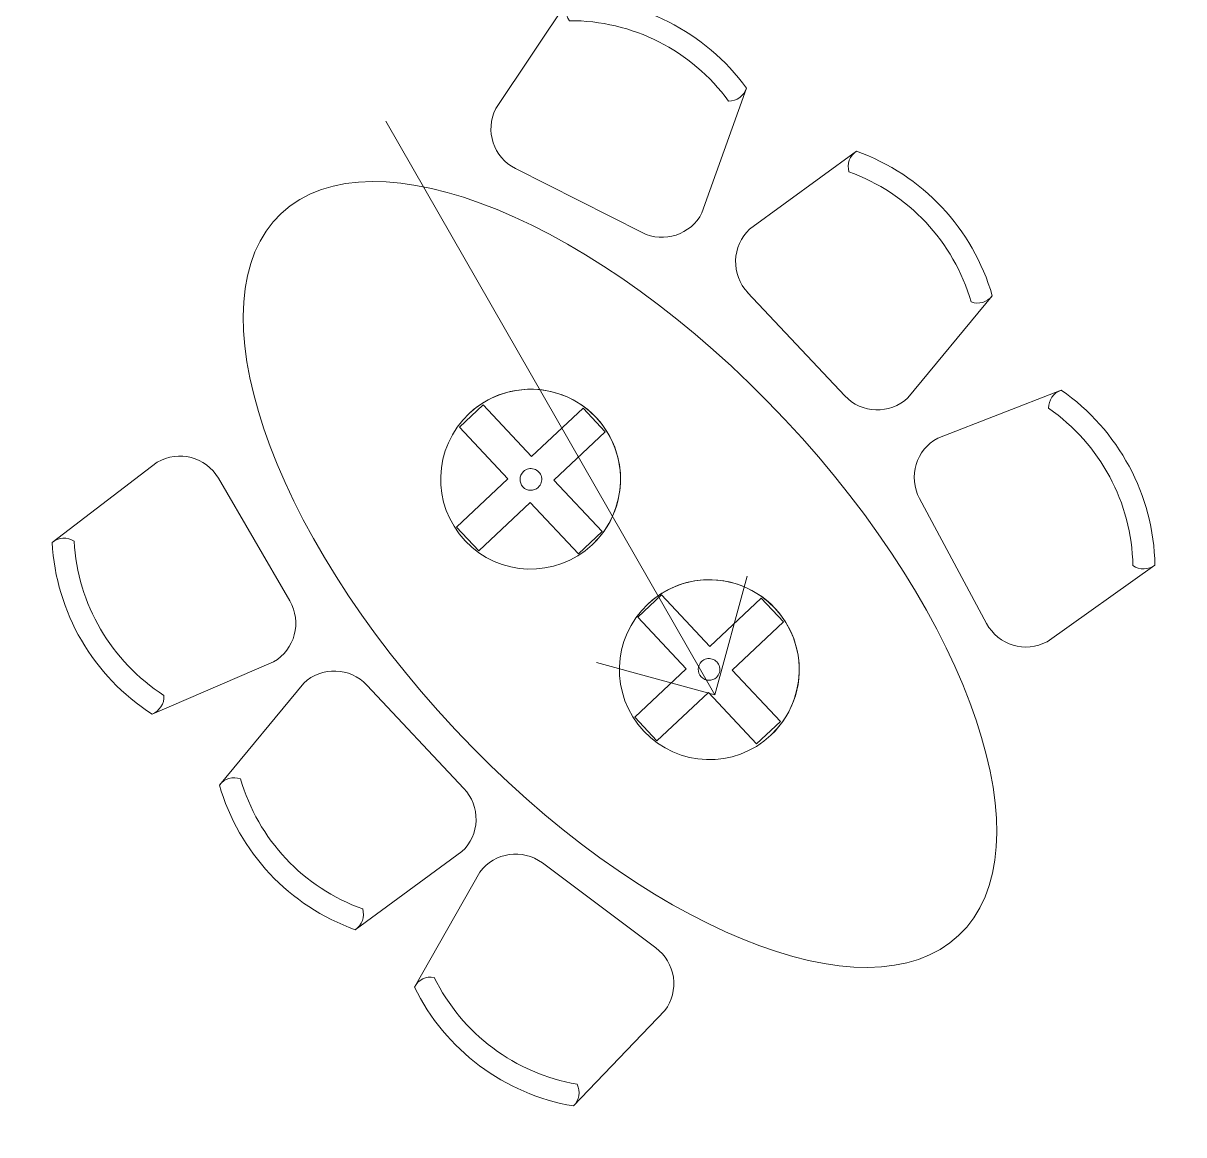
# Model space of a CAD drawing. Header units: millimetres. Extents: x 31960 to 73442, y -14102 to 21505.
# Drawn here: x 36926 to 39600, y 6131 to 8690 of the extents above; entities that cross this region are included whole.
import ezdxf

# ---------------------------------------------------------------- set-up
doc = ezdxf.new("R2010")
doc.units = ezdxf.units.MM
doc.layers.add('G-ANNO-TEXT', color=231, linetype='Continuous', lineweight=9)
doc.layers.add('I-FURN', color=30, linetype='Continuous', lineweight=9)

# ---------------------------------------------------------------- blocks, each defined once
blk = doc.blocks.new('oval_table_2471 - 30_ x 84_ x 22_-400407-Level 9 207 Kent St 1_100')
at = {"layer": 'I-FURN'}
for p, q in [((-244.2, 295.2), (-319.2, 295.2)), ((-319.2, 295.2), (-319.2, 132.7)), ((-244.2, 132.7), (-244.2, 295.2)), ((355.8, 295.2), (280.8, 295.2)), ((280.8, 295.2), (280.8, 132.7)), ((355.8, 132.7), (355.8, 295.2)), ((-481.7, 132.7), (-481.7, 57.7)), ((-319.2, 132.7), (-481.7, 132.7)), ((-81.7, 132.7), (-244.2, 132.7)), ((-81.7, 57.7), (-81.7, 132.7)), ((280.8, 132.7), (118.3, 132.7)), ((118.3, 132.7), (118.3, 57.7)), ((518.3, 132.7), (355.8, 132.7)), ((518.3, 57.7), (518.3, 132.7)), ((-481.7, 57.7), (-319.2, 57.7)), ((-319.2, 57.7), (-319.2, -104.8)), ((-244.2, -104.8), (-244.2, 57.7)), ((-244.2, 57.7), (-81.7, 57.7)), ((118.3, 57.7), (280.8, 57.7)), ((280.8, 57.7), (280.8, -104.8)), ((355.8, -104.8), (355.8, 57.7)), ((355.8, 57.7), (518.3, 57.7)), ((-319.2, -104.8), (-244.2, -104.8)), ((280.8, -104.8), (355.8, -104.8))]:
    blk.add_line(p, q, dxfattribs=at)
for centre, radius, start, end in [((-282.5, 95.2), 207.1, 360, 180), ((-282.5, 95.2), 207.1, 0, 180), ((319, 95.2), 207.1, 360, 180), ((319, 95.2), 207.1, 0, 180), ((-281.6, 95.2), 25, 360, 180), ((318.2, 95.2), 25, 360, 180), ((-282.5, 95.2), 207.1, 180, 360), ((-282.5, 95.2), 207.1, 180, 360), ((-281.6, 95.2), 25, 180, 360), ((319, 95.2), 207.1, 180, 360), ((319, 95.2), 207.1, 180, 0), ((318.2, 95.2), 25, 180, 360)]:
    blk.add_arc(centre, radius, start, end, dxfattribs=at)
blk.add_ellipse((18.3, 95.2), major_axis=(-1140, 0), ratio=0.457143, dxfattribs=at)
blk = doc.blocks.new('Chair-Desk - Chair-Desk-V3-Level 9 207 Kent St 1_100')
at = {"layer": 'I-FURN'}
for p, q in [((-163.6, 405.3), (163, 405.3)), ((-228.6, 0), (-266.4, 302.4)), ((228.6, 0), (265.8, 302.4))]:
    blk.add_line(p, q, dxfattribs=at)
for centre, radius, start, end in [((-163.6, 302.4), 102.8, 90, 180), ((163, 302.4), 102.8, 360, 90), ((-186, 6.7), 43.1, 116.8148, 189.0029), ((0, 446.9), 451.2, 242.9089, 297.0911), ((186, 6.7), 43.1, 350.9971, 63.1852), ((0, 446.9), 502, 242.9089, 297.0911)]:
    blk.add_arc(centre, radius, start, end, dxfattribs=at)

msp = doc.modelspace()

# ---------------------------------------------------------------- linework, layer by layer
at = {"layer": 'G-ANNO-TEXT', "color": 7}
for q in [(37761.3, 8464.3), (38593.4, 7416.6), (38246.6, 7217.5)]:
    msp.add_line((38519.6, 7143.6), q, dxfattribs=at)

# ---------------------------------------------------------------- block references
at = {"layer": 'I-FURN'}
for name, p, rotation in [('Chair-Desk - Chair-Desk-V3-Level 9 207 Kent St 1_100', (38388, 8643.3), 153.2214753248664), ('oval_table_2471 - 30_ x 84_ x 22_-400407-Level 9 207 Kent St 1_100', (38218.8, 7368.8), 313.186517579139), ('Chair-Desk - Chair-Desk-V3-Level 9 207 Kent St 1_100', (39001.8, 8228.6), 133.2214753248667), ('Chair-Desk - Chair-Desk-V3-Level 9 207 Kent St 1_100', (39425, 7643.5), 118.2214753248667), ('Chair-Desk - Chair-Desk-V3-Level 9 207 Kent St 1_100', (37107.7, 7296.8), 300.2214753248666), ('Chair-Desk - Chair-Desk-V3-Level 9 207 Kent St 1_100', (37534.4, 6769.2), 313.2214753248669), ('Chair-Desk - Chair-Desk-V3-Level 9 207 Kent St 1_100', (38010.3, 6333.8), 323.221475324867)]:
    msp.add_blockref(name, p, dxfattribs=dict(at, rotation=rotation))

doc.saveas('drawing.dxf')
